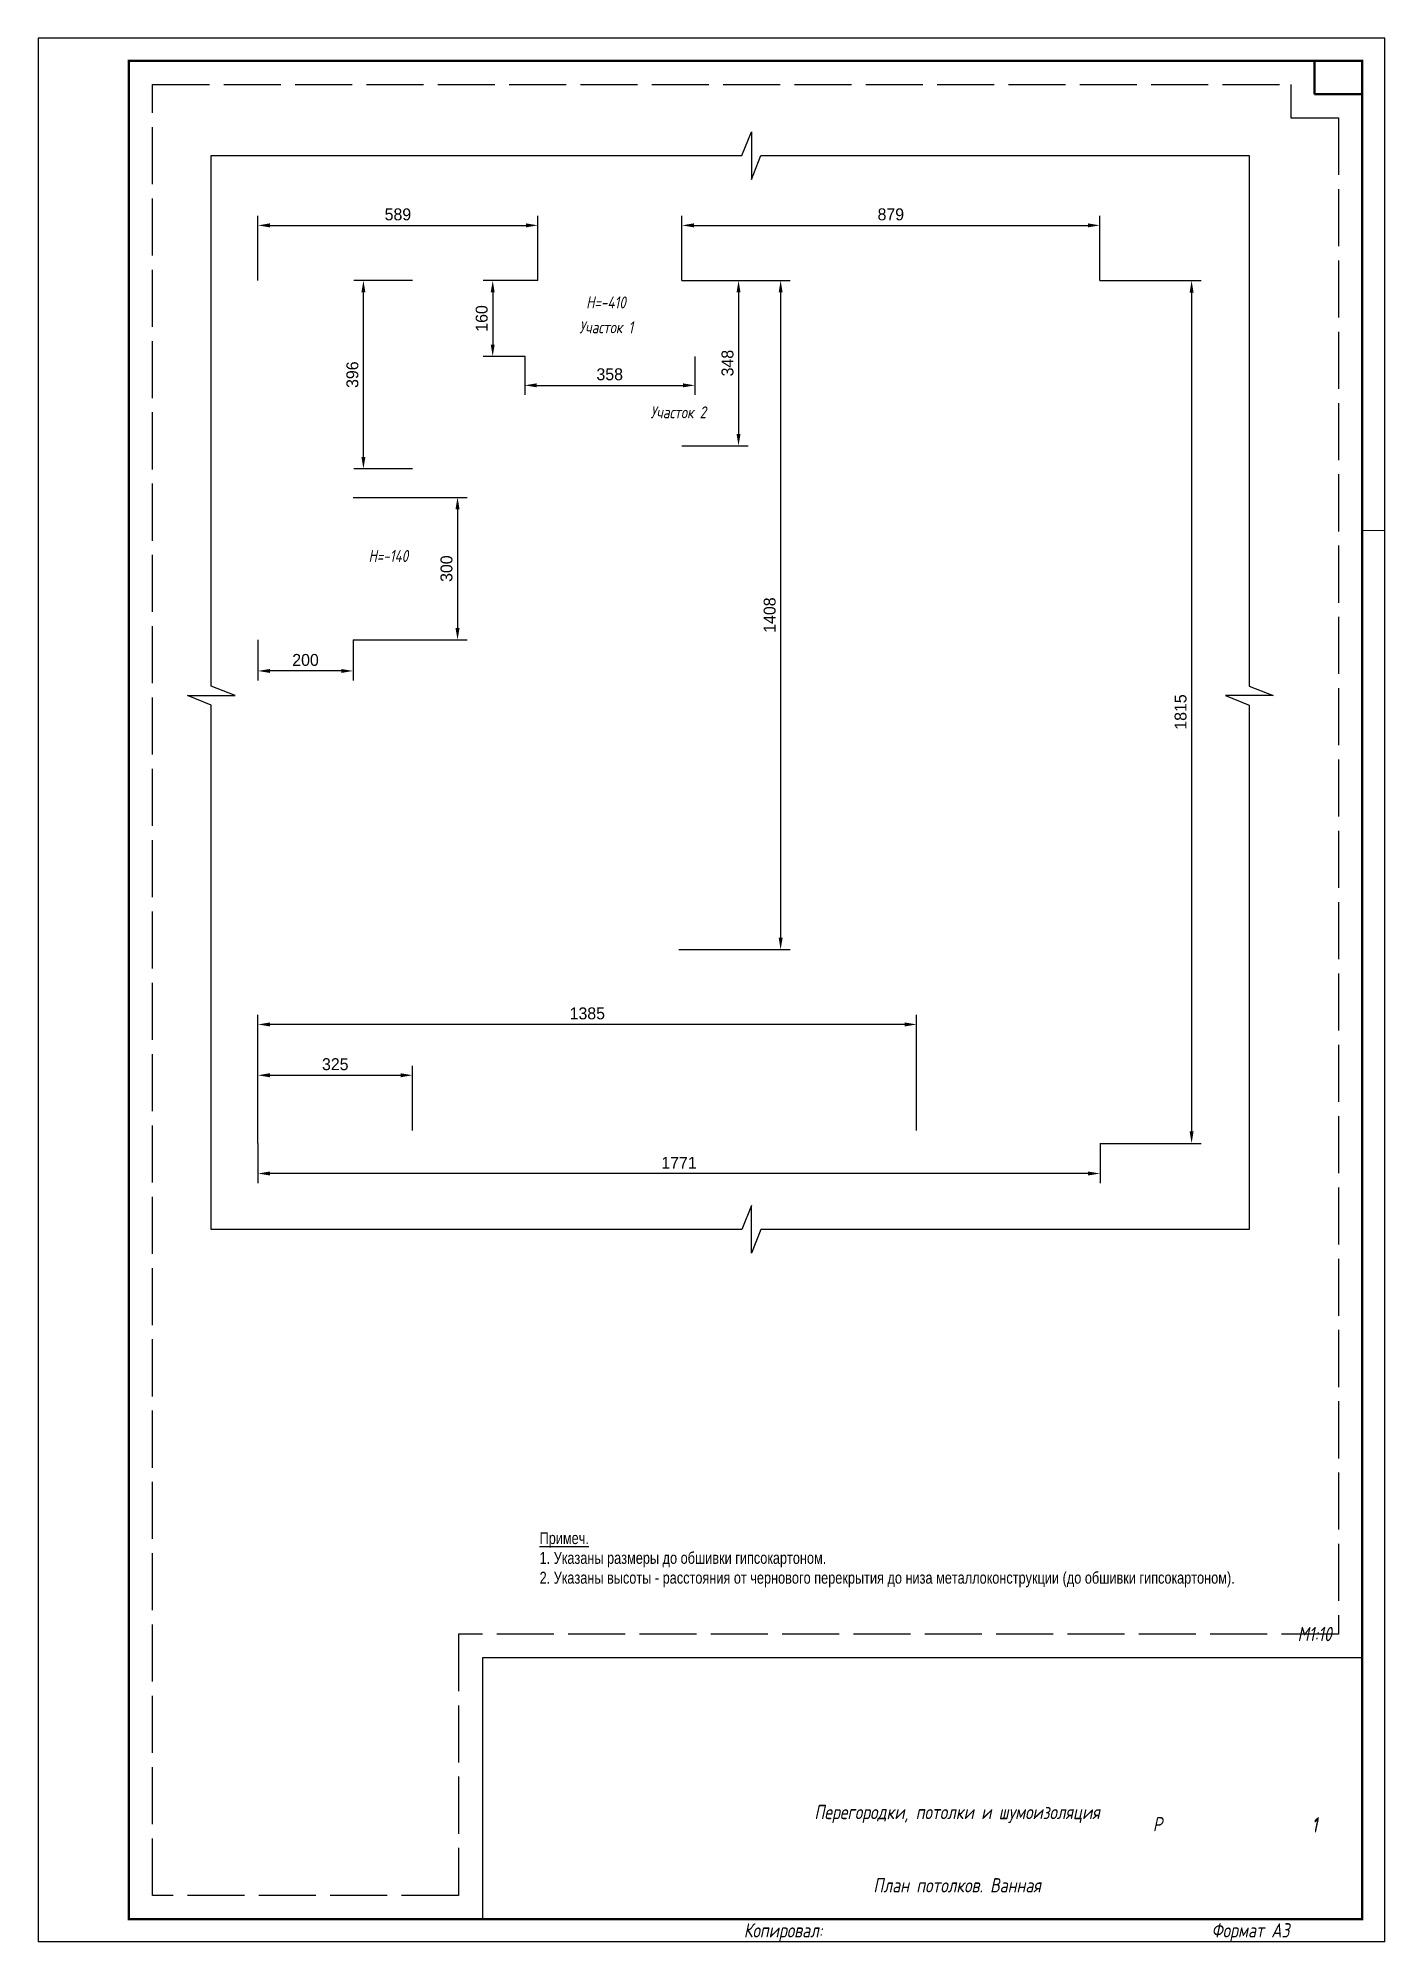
# Paper-space layout 'потолки ванная' of a CAD drawing. Header units: millimetres. Extents: x 1628 to 1911, y 227 to 627.
# The model-space entities are those that its viewports show. They can reach past a viewport. Long polylines and large blocks are cut down to what shows.
import ezdxf
from ezdxf.enums import TextEntityAlignment as Align

# ---------------------------------------------------------------- set-up
doc = ezdxf.new("R2010")
doc.units = ezdxf.units.MM
doc.header["$PDMODE"] = 34
doc.header["$PDSIZE"] = 50
doc.linetypes.add('ACAD_ISO02W100', pattern=[15, 12, -3])
doc.layers.add('08 Размеры', color=7, linetype='Continuous')
doc.layers.add('stamp', color=7, linetype='Continuous')
doc.layers.add('100 noprint', color=1, linetype='Continuous', plot=False)
doc.layers.add('noprint', color=2, linetype='Continuous', plot=False)
doc.styles.get("Standard").update_dxf_attribs({"font": 'Ubuntu-R.ttf'})
doc.styles.add('ГОСТ-ISOCPEUR', font='isocpeui.ttf', dxfattribs={"width": 0.8})
doc.dimstyles.new('ISO-25', dxfattribs={"dimtxt": 2.5, "dimasz": 2.5, "dimexe": 1.25, "dimexo": 0.625, "dimtad": 1, "dimtxsty": 'Standard', "dimcen": 2.5, "dimadec": 0, "dimazin": 0, "dimtfac": 1, "dimtmove": 0, "dimatfit": 3, "dimfxl": 1, "dimarcsym": 0})

# ---------------------------------------------------------------- blocks, each defined once
blk = doc.blocks.new('*D773')
at = {"layer": '08 Размеры', "color": 0, "lineweight": -2}
for p, q in [((-39602.7, -14100.5), (-39602.7, -13964.4)), ((-39014.2, -14100.5), (-39014.2, -13964.4)), ((-39577.7, -13984.4), (-39039.2, -13984.4))]:
    blk.add_line(p, q, dxfattribs=at)
at = {"layer": '08 Размеры', "color": 0}
for points in [[(-39577.7, -13980.2), (-39577.7, -13988.6), (-39602.7, -13984.4)], [(-39039.2, -13988.6), (-39039.2, -13980.2), (-39014.2, -13984.4)]]:
    blk.add_solid(points, dxfattribs=at)
at = {"layer": 'Defpoints', "color": 0}
for p in [(-39014.2, -13984.4), (-39602.7, -14100.5), (-39014.2, -14100.5)]:
    blk.add_point(p, dxfattribs=at)
at = {"layer": '08 Размеры', "color": 0, "insert": (-39308.5, -13961.4), "char_height": 25, "attachment_point": 5}
blk.add_mtext('589', dxfattribs=at)
blk = doc.blocks.new('*D774')
at = {"layer": '08 Размеры', "color": 0, "lineweight": -2}
for p, q in [((-39014.2, -14100.5), (-39129.1, -14100.5)), ((-39109.1, -14125.5), (-39109.1, -14235)), ((-39041.2, -14260), (-39129.1, -14260))]:
    blk.add_line(p, q, dxfattribs=at)
at = {"layer": '08 Размеры', "color": 0}
for points in [[(-39105, -14125.5), (-39113.3, -14125.5), (-39109.1, -14100.5)], [(-39113.3, -14235), (-39105, -14235), (-39109.1, -14260)]]:
    blk.add_solid(points, dxfattribs=at)
at = {"layer": 'Defpoints', "color": 0}
for p in [(-39014.2, -14100.5), (-39109.1, -14260), (-39041.2, -14260)]:
    blk.add_point(p, dxfattribs=at)
at = {"layer": '08 Размеры', "color": 0, "insert": (-39132.2, -14180.2), "char_height": 25, "attachment_point": 5, "rotation": 90}
blk.add_mtext('160', dxfattribs=at)
blk = doc.blocks.new('*D775')
at = {"layer": '08 Размеры', "color": 0, "lineweight": -2}
for p, q in [((-39041.9, -14260), (-39041.9, -14340.9)), ((-38684.2, -14260), (-38684.2, -14340.9)), ((-39016.9, -14320.9), (-38709.2, -14320.9))]:
    blk.add_line(p, q, dxfattribs=at)
at = {"layer": '08 Размеры', "color": 0}
for points in [[(-39016.9, -14316.7), (-39016.9, -14325.1), (-39041.9, -14320.9)], [(-38709.2, -14325.1), (-38709.2, -14316.7), (-38684.2, -14320.9)]]:
    blk.add_solid(points, dxfattribs=at)
at = {"layer": 'Defpoints', "color": 0}
for p in [(-39041.9, -14260), (-38684.2, -14260), (-38684.2, -14320.9)]:
    blk.add_point(p, dxfattribs=at)
at = {"layer": '08 Размеры', "color": 0, "insert": (-38863.1, -14297.8), "char_height": 25, "attachment_point": 5}
blk.add_mtext('358', dxfattribs=at)
blk = doc.blocks.new('*D776')
at = {"layer": '08 Размеры', "color": 0, "lineweight": -2}
for p, q in [((-38711.2, -14100.5), (-38711.2, -13964.4)), ((-37832.7, -14100.7), (-37832.7, -13964.4)), ((-38686.2, -13984.4), (-37857.7, -13984.4))]:
    blk.add_line(p, q, dxfattribs=at)
at = {"layer": '08 Размеры', "color": 0}
for points in [[(-38686.2, -13980.2), (-38686.2, -13988.6), (-38711.2, -13984.4)], [(-37857.7, -13988.6), (-37857.7, -13980.2), (-37832.7, -13984.4)]]:
    blk.add_solid(points, dxfattribs=at)
at = {"layer": 'Defpoints', "color": 0}
for p in [(-37832.7, -13984.4), (-38711.2, -14100.5), (-37832.7, -14100.7)]:
    blk.add_point(p, dxfattribs=at)
at = {"layer": '08 Размеры', "color": 0, "insert": (-38272, -13961.4), "char_height": 25, "attachment_point": 5}
blk.add_mtext('879', dxfattribs=at)
blk = doc.blocks.new('*D777')
at = {"layer": '08 Размеры', "color": 0, "lineweight": -2}
for p, q in [((-37832.7, -14100.7), (-37619.5, -14100.7)), ((-37639.5, -14125.7), (-37639.5, -15890.5)), ((-37832.7, -15915.5), (-37619.5, -15915.5))]:
    blk.add_line(p, q, dxfattribs=at)
at = {"layer": '08 Размеры', "color": 0}
for points in [[(-37635.3, -14125.7), (-37643.7, -14125.7), (-37639.5, -14100.7)], [(-37643.7, -15890.5), (-37635.3, -15890.5), (-37639.5, -15915.5)]]:
    blk.add_solid(points, dxfattribs=at)
at = {"layer": 'Defpoints', "color": 0}
for p in [(-37832.7, -14100.7), (-37832.7, -15915.5), (-37639.5, -15915.5)]:
    blk.add_point(p, dxfattribs=at)
at = {"layer": '08 Размеры', "color": 0, "insert": (-37662.6, -15008.1), "char_height": 25, "attachment_point": 5, "rotation": 90}
blk.add_mtext('1815', dxfattribs=at)
blk = doc.blocks.new('*D778')
at = {"layer": '08 Размеры', "color": 0, "lineweight": -2}
for p, q in [((-39602.7, -15915.5), (-39602.7, -15998.9)), ((-37832.1, -15915.5), (-37832.1, -15998.9)), ((-37857.1, -15978.9), (-39577.7, -15978.9))]:
    blk.add_line(p, q, dxfattribs=at)
at = {"layer": '08 Размеры', "color": 0}
for points in [[(-39577.7, -15974.7), (-39577.7, -15983), (-39602.7, -15978.9)], [(-37857.1, -15983), (-37857.1, -15974.7), (-37832.1, -15978.9)]]:
    blk.add_solid(points, dxfattribs=at)
at = {"layer": 'Defpoints', "color": 0}
for p in [(-39602.7, -15915.5), (-37832.1, -15915.5), (-39602.7, -15978.9)]:
    blk.add_point(p, dxfattribs=at)
at = {"layer": '08 Размеры', "color": 0, "insert": (-38717.4, -15956.4), "char_height": 25, "attachment_point": 5}
blk.add_mtext('1771', dxfattribs=at)
blk = doc.blocks.new('*D779')
at = {"layer": '08 Размеры', "color": 0, "lineweight": -2}
for p, q in [((-39602.7, -15915.5), (-39602.7, -15752.2)), ((-39577.7, -15772.2), (-39302.7, -15772.2)), ((-39277.7, -15888.5), (-39277.7, -15752.2))]:
    blk.add_line(p, q, dxfattribs=at)
at = {"layer": '08 Размеры', "color": 0}
for points in [[(-39577.7, -15768), (-39577.7, -15776.4), (-39602.7, -15772.2)], [(-39302.7, -15776.4), (-39302.7, -15768), (-39277.7, -15772.2)]]:
    blk.add_solid(points, dxfattribs=at)
at = {"layer": 'Defpoints', "color": 0}
for p in [(-39277.7, -15772.2), (-39277.7, -15888.5), (-39602.7, -15915.5)]:
    blk.add_point(p, dxfattribs=at)
at = {"layer": '08 Размеры', "color": 0, "insert": (-39440.2, -15749.1), "char_height": 25, "attachment_point": 5}
blk.add_mtext('325', dxfattribs=at)
blk = doc.blocks.new('*D780')
at = {"layer": '08 Размеры', "color": 0, "lineweight": -2}
for p, q in [((-39602.7, -15915.5), (-39602.7, -15645.3)), ((-38217.7, -15888.5), (-38217.7, -15645.3)), ((-38242.7, -15665.3), (-39577.7, -15665.3))]:
    blk.add_line(p, q, dxfattribs=at)
at = {"layer": '08 Размеры', "color": 0}
for points in [[(-39577.7, -15661.1), (-39577.7, -15669.5), (-39602.7, -15665.3)], [(-38242.7, -15669.5), (-38242.7, -15661.1), (-38217.7, -15665.3)]]:
    blk.add_solid(points, dxfattribs=at)
at = {"layer": 'Defpoints', "color": 0}
for p in [(-39602.7, -15665.3), (-38217.7, -15888.5), (-39602.7, -15915.5)]:
    blk.add_point(p, dxfattribs=at)
at = {"layer": '08 Размеры', "color": 0, "insert": (-38910.2, -15642.2), "char_height": 25, "attachment_point": 5}
blk.add_mtext('1385', dxfattribs=at)
blk = doc.blocks.new('*D781')
at = {"layer": '08 Размеры', "color": 0, "lineweight": -2}
for p, q in [((-38711.2, -14100.5), (-38572.2, -14100.5)), ((-38592.2, -14125.5), (-38592.2, -14423)), ((-38711.2, -14448), (-38572.2, -14448))]:
    blk.add_line(p, q, dxfattribs=at)
at = {"layer": '08 Размеры', "color": 0}
for points in [[(-38588.1, -14125.5), (-38596.4, -14125.5), (-38592.2, -14100.5)], [(-38596.4, -14423), (-38588.1, -14423), (-38592.2, -14448)]]:
    blk.add_solid(points, dxfattribs=at)
at = {"layer": 'Defpoints', "color": 0}
for p in [(-38711.2, -14100.5), (-38711.2, -14448), (-38592.2, -14448)]:
    blk.add_point(p, dxfattribs=at)
at = {"layer": '08 Размеры', "color": 0, "insert": (-38615.3, -14274.2), "char_height": 25, "attachment_point": 5, "rotation": 90}
blk.add_mtext('348', dxfattribs=at)
blk = doc.blocks.new('*D782')
at = {"layer": '08 Размеры', "color": 0, "lineweight": -2}
for p, q in [((-38711.2, -14100.5), (-38483.7, -14100.5)), ((-38503.7, -14125.5), (-38503.7, -15483)), ((-38717.7, -15508), (-38483.7, -15508))]:
    blk.add_line(p, q, dxfattribs=at)
at = {"layer": '08 Размеры', "color": 0}
for points in [[(-38499.5, -14125.5), (-38507.8, -14125.5), (-38503.7, -14100.5)], [(-38507.8, -15483), (-38499.5, -15483), (-38503.7, -15508)]]:
    blk.add_solid(points, dxfattribs=at)
at = {"layer": 'Defpoints', "color": 0}
for p in [(-38711.2, -14100.5), (-38717.7, -15508), (-38503.7, -15508)]:
    blk.add_point(p, dxfattribs=at)
at = {"layer": '08 Размеры', "color": 0, "insert": (-38526.7, -14804.2), "char_height": 25, "attachment_point": 5, "rotation": 90}
blk.add_mtext('1408', dxfattribs=at)
blk = doc.blocks.new('*D803')
at = {"layer": '08 Размеры', "color": 0, "lineweight": -2}
for p, q in [((-39277.7, -14100.5), (-39401, -14100.5)), ((-39381, -14471.5), (-39381, -14125.5)), ((-39277.7, -14496.5), (-39401, -14496.5))]:
    blk.add_line(p, q, dxfattribs=at)
at = {"layer": '08 Размеры', "color": 0}
for points in [[(-39376.8, -14125.5), (-39385.2, -14125.5), (-39381, -14100.5)], [(-39385.2, -14471.5), (-39376.8, -14471.5), (-39381, -14496.5)]]:
    blk.add_solid(points, dxfattribs=at)
at = {"layer": 'Defpoints', "color": 0}
for p in [(-39381, -14100.5), (-39277.7, -14100.5), (-39277.7, -14496.5)]:
    blk.add_point(p, dxfattribs=at)
at = {"layer": '08 Размеры', "color": 0, "insert": (-39404.1, -14298.5), "char_height": 25, "attachment_point": 5, "rotation": 90}
blk.add_mtext('396', dxfattribs=at)
blk = doc.blocks.new('*D804')
at = {"layer": '08 Размеры', "color": 0, "lineweight": -2}
for p, q in [((-39402.7, -14556.5), (-39163.1, -14556.5)), ((-39183.1, -14581.5), (-39183.1, -14831.5)), ((-39402.7, -14856.5), (-39163.1, -14856.5))]:
    blk.add_line(p, q, dxfattribs=at)
at = {"layer": '08 Размеры', "color": 0}
for points in [[(-39178.9, -14581.5), (-39187.3, -14581.5), (-39183.1, -14556.5)], [(-39187.3, -14831.5), (-39178.9, -14831.5), (-39183.1, -14856.5)]]:
    blk.add_solid(points, dxfattribs=at)
at = {"layer": 'Defpoints', "color": 0}
for p in [(-39402.7, -14556.5), (-39402.7, -14856.5), (-39183.1, -14856.5)]:
    blk.add_point(p, dxfattribs=at)
at = {"layer": '08 Размеры', "color": 0, "insert": (-39206.2, -14706.5), "char_height": 25, "attachment_point": 5, "rotation": 90}
blk.add_mtext('300', dxfattribs=at)
blk = doc.blocks.new('*D805')
at = {"layer": '08 Размеры', "color": 0, "lineweight": -2}
for p, q in [((-39602.7, -14856.5), (-39602.7, -14941.7)), ((-39402.7, -14856.5), (-39402.7, -14941.7)), ((-39427.7, -14921.7), (-39577.7, -14921.7))]:
    blk.add_line(p, q, dxfattribs=at)
at = {"layer": '08 Размеры', "color": 0}
for points in [[(-39577.7, -14917.6), (-39577.7, -14925.9), (-39602.7, -14921.7)], [(-39427.7, -14925.9), (-39427.7, -14917.6), (-39402.7, -14921.7)]]:
    blk.add_solid(points, dxfattribs=at)
at = {"layer": 'Defpoints', "color": 0}
for p in [(-39602.7, -14856.5), (-39402.7, -14856.5), (-39602.7, -14921.7)]:
    blk.add_point(p, dxfattribs=at)
at = {"layer": '08 Размеры', "color": 0, "insert": (-39502.7, -14898.7), "char_height": 25, "attachment_point": 5}
blk.add_mtext('200', dxfattribs=at)

msp = doc.modelspace()

# ---------------------------------------------------------------- texts
at = {"layer": '08 Размеры', "style": 'ГОСТ-ISOCPEUR', "width": 0.8}
for s, p in [('H=-410', (-38870.8, -14146.4)), ('Участок 1', (-38870.3, -14198.8)), ('Участок 2', (-38718.8, -14377.6)), ('H=-140', (-39328.4, -14679.8))]:
    msp.add_text(s, height=25, dxfattribs=at).set_placement(p, align=Align.MIDDLE)

# ---------------------------------------------------------------- dimensions: what is measured, and where the dimension line sits
at = {"layer": '08 Размеры', "color": 5}
for base, p1, p2, picture, middle in [((-39014.2446989, -13984.4162974), (-39602.7446989, -14100.4979331), (-39014.2446989, -14100.4979331), '*D773', (-39308.4946989, -13961.3571343)), ((-37832.7446989, -13984.4162974), (-38711.2446989, -14100.4979331), (-37832.7446989, -14100.7483662), '*D776', (-38271.9946989, -13961.3571343)), ((-38684.2, -14320.9), (-39041.9, -14260), (-38684.2, -14260), '*D775', (-38863.1, -14297.8))]:
    dim = msp.add_linear_dim(base=base, p1=p1, p2=p2, dimstyle='ISO-25', override={"dimtxt": 25, "dimasz": 25, "dimexe": 20, "dimexo": 0, "dimgap": 10, "dimdec": 0}, dxfattribs=at)
    dim.commit()
    dim.dimension.update_dxf_attribs({"geometry": picture, "text_midpoint": middle})
at = {"layer": '08 Размеры'}
for base, p1, p2, picture, middle in [((-39381, -14100.5), (-39277.7, -14496.5), (-39277.7, -14100.5), '*D803', (-39404.1, -14298.5)), ((-39183.1, -14856.5), (-39402.7, -14556.5), (-39402.7, -14856.5), '*D804', (-39206.2, -14706.5))]:
    dim = msp.add_linear_dim(base=base, p1=p1, p2=p2, angle=90, dimstyle='ISO-25', override={"dimtxt": 25, "dimasz": 25, "dimexe": 20, "dimexo": 0, "dimgap": 10, "dimdec": 0}, dxfattribs=at)
    dim.commit()
    dim.dimension.update_dxf_attribs({"geometry": picture, "text_midpoint": middle})
at = {"layer": '08 Размеры', "color": 5}
for base, p1, p2, picture, middle in [((-39109.14604, -14259.9979331), (-39014.2446989, -14100.4979331), (-39041.2446989, -14259.9979331), '*D774', (-39132.205203, -14180.2479331)), ((-37639.5, -15915.5), (-37832.7, -14100.7), (-37832.7, -15915.5), '*D777', (-37662.6, -15008.1))]:
    dim = msp.add_linear_dim(base=base, p1=p1, p2=p2, angle=90, dimstyle='ISO-25', override={"dimtxt": 25, "dimasz": 25, "dimexe": 20, "dimexo": 0, "dimgap": 10, "dimdec": 0}, dxfattribs=at)
    dim.commit()
    dim.dimension.update_dxf_attribs({"geometry": picture, "text_midpoint": middle})
at = {"layer": '08 Размеры'}
for base, p2, picture, middle in [((-38503.6554073, -15507.9979331), (-38717.7446989, -15507.9979331), '*D782', (-38503.6554073, -14804.2479331)), ((-38592.2234404, -14447.9979331), (-38711.2446989, -14447.9979331), '*D781', (-38592.2234404, -14274.2479331))]:
    dim = msp.add_linear_dim(base=base, p1=(-38711.2446989, -14100.4979331), p2=p2, angle=90, dimstyle='ISO-25', override={"dimtxt": 25, "dimasz": 25, "dimexe": 20, "dimexo": 0, "dimgap": 10, "dimdec": 0}, dxfattribs=at)
    dim.commit()
    dim.dimension.update_dxf_attribs({"geometry": picture, "text_midpoint": middle, "dimtype": 160})
for base, p1, p2, picture, middle in [((-39602.7, -14921.7), (-39402.7, -14856.5), (-39602.7, -14856.5), '*D805', (-39502.7, -14898.7)), ((-39277.7, -15772.2), (-39602.7, -15915.5), (-39277.7, -15888.5), '*D779', (-39440.2, -15749.1))]:
    dim = msp.add_linear_dim(base=base, p1=p1, p2=p2, dimstyle='ISO-25', override={"dimtxt": 25, "dimasz": 25, "dimexe": 20, "dimexo": 0, "dimgap": 10, "dimdec": 0}, dxfattribs=at)
    dim.commit()
    dim.dimension.update_dxf_attribs({"geometry": picture, "text_midpoint": middle})
dim = msp.add_linear_dim(base=(-39602.7, -15665.3), p1=(-38217.7, -15888.5), p2=(-39602.7, -15915.5), dimstyle='ISO-25', override={"dimtxt": 25, "dimasz": 25, "dimexe": 20, "dimexo": 0, "dimgap": 10, "dimdec": 0}, dxfattribs=at)
dim.commit()
dim.dimension.update_dxf_attribs({"geometry": '*D780', "text_midpoint": (-38910.2, -15665.3), "dimtype": 160})
at = {"layer": '08 Размеры', "color": 5}
dim = msp.add_linear_dim(base=(-39602.7, -15978.9), p1=(-37832.1, -15915.5), p2=(-39602.7, -15915.5), dimstyle='ISO-25', override={"dimtxt": 25, "dimasz": 25, "dimexe": 20, "dimexo": 0, "dimgap": 10, "dimdec": 0}, dxfattribs=at)
dim.commit()
dim.dimension.update_dxf_attribs({"geometry": '*D778', "text_midpoint": (-38717.4, -15978.9), "dimtype": 160})

psp = doc.layouts.new('потолки ванная')

# ---------------------------------------------------------------- linework, layer by layer
at = {"const_width": 0.477}
psp.add_lwpolyline([(1646.75, 231.41), (1646.75, 622.37), (1906.11, 622.37), (1906.11, 231.41)], close=True, dxfattribs=at)
psp.add_lwpolyline([(1664.09, 602.42), (1775.68, 602.42), (1777.68, 607.42), (1777.68, 597.42), (1779.68, 602.42), (1882.35, 602.42), (1882.35, 490.83), (1887.35, 488.83), (1877.35, 488.83), (1882.35, 486.83), (1882.35, 376.54), (1779.68, 376.54), (1777.68, 371.54), (1777.68, 381.54), (1775.68, 376.54), (1664.09, 376.54), (1664.09, 486.83), (1659.09, 488.83), (1669.09, 488.83), (1664.09, 490.83)], close=True)
at = {"layer": 'noprint'}
for p, q in [((1910.88, 627.14), (1627.68, 627.14)), ((1627.68, 627.14), (1627.68, 226.65)), ((1910.88, 226.65), (1910.88, 627.14)), ((1910.88, 226.65), (1627.68, 226.65))]:
    psp.add_line(p, q, dxfattribs=at)
at = {"layer": 'noprint', "linetype": 'ACAD_ISO02W100'}
psp.add_lwpolyline([(1651.75, 236.41), (1651.75, 617.37), (1891.11, 617.37), (1891.11, 610.37), (1901.11, 610.37), (1901.11, 291.42), (1716.11, 291.41), (1716.11, 236.41)], close=True, dxfattribs=at)
at = {"layer": 'stamp', "lineweight": 0}
psp.add_line((1910.88, 523.55), (1905.88, 523.55), dxfattribs=at)
at = {"layer": 'stamp'}
psp.add_lwpolyline([(1646.75, 622.37), (1896.11, 622.37), (1896.11, 615.37), (1906.11, 615.37), (1906.11, 286.41), (1721.11, 286.41), (1721.11, 231.41), (1646.75, 231.41)], close=True, dxfattribs=at)
at = {"layer": 'stamp', "lineweight": 50}
psp.add_lwpolyline([(1896.11, 615.37), (1906.11, 615.37), (1906.11, 622.37), (1896.11, 622.37)], close=True, dxfattribs=at)

# ---------------------------------------------------------------- texts
at = {"insert": (1733.13, 312.84), "char_height": 2.5, "width": 153.6433, "attachment_point": 1, "style": 'ГОСТ-ISOCPEUR'}
psp.add_mtext('{\\fUbuntu|b0|i0|c0|p34;\\LПримеч.\\P\\l1. Указаны размеры до обшивки гипсокартоном.\\P2. Указаны высоты - расстояния от чернового перекрытия до низа металлоконструкции (до обшивки гипсокартоном).}', dxfattribs=at)
at = {"layer": 'stamp', "lineweight": 35, "style": 'ГОСТ-ISOCPEUR', "width": 0.8}
for s, p in [('Копировал:', (1776.07, 227.59)), ('Формат А3', (1874.4, 227.59))]:
    psp.add_text(s, height=2.995, dxfattribs=at).set_placement(p)
at = {"layer": 'stamp', "ltscale": 100, "char_height": 3, "width": 20, "attachment_point": 4, "style": 'ГОСТ-ISOCPEUR'}
for s, insert in [('{\\pxqc;М1:10}', (1886.11, 291.41)), ('{\\pxqc;Р}', (1853.07, 251.41)), ('\\pxqc;1', (1886.11, 251.41)), ('\\pxqc;1', (1886.11, 251.16))]:
    psp.add_mtext(s, dxfattribs=dict(at, insert=insert))
at = {"layer": 'stamp', "lineweight": 35, "char_height": 3, "width": 70.1573, "attachment_point": 5, "style": 'ГОСТ-ISOCPEUR'}
for s, insert in [('{Перегородки, потолки и шумоизоляция}', (1820.92, 253.56)), ('{План потолков. Ванная}', (1820.92, 238.56))]:
    psp.add_mtext(s, dxfattribs=dict(at, insert=insert))

# ---------------------------------------------------------------- viewports
at = {"layer": '100 noprint', "color": 2, "view_target_point": (-20664.51, -12392.28)}
vp = psp.add_viewport(center=(1773.22, 489.48), size=(228.26, 235.884), view_center_point=(-17945.14, -2574.69), view_height=2358.841, dxfattribs=at)
vp.dxf.flags = 0x10000  # cut along an outline
vp.dxf.clipping_boundary_handle = psp.add_lwpolyline([(1664.09, 602.42), (1775.68, 602.42), (1777.68, 607.42), (1777.68, 597.42), (1779.68, 602.42), (1882.35, 602.42), (1882.35, 490.83), (1887.35, 488.83), (1877.35, 488.83), (1882.35, 486.83), (1882.35, 376.54), (1779.68, 376.54), (1777.68, 371.54), (1777.68, 381.54), (1775.68, 376.54), (1664.09, 376.54), (1664.09, 486.83), (1659.09, 488.83), (1669.09, 488.83), (1664.09, 490.83)], format="xyb", close=True, dxfattribs={"invisible": 1}).dxf.handle

doc.saveas('drawing.dxf')
